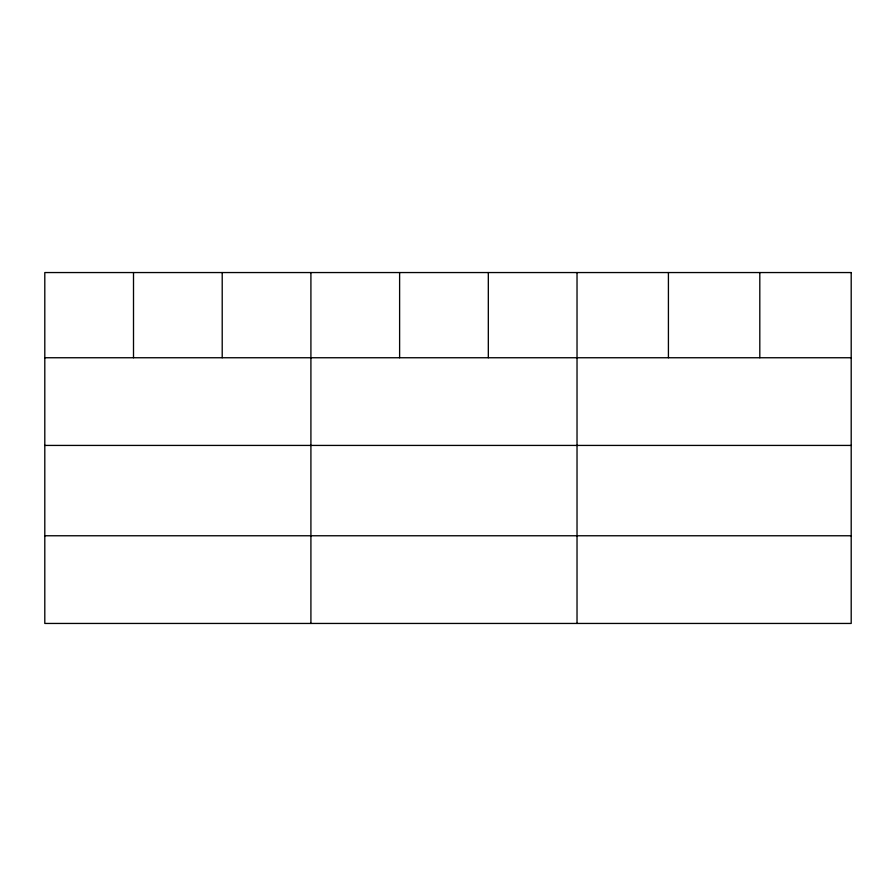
<?xml version="1.0" encoding="UTF-8"?>
<svg xmlns="http://www.w3.org/2000/svg" width="896" height="896" viewBox="0 0 896 896"><rect width="100%" height="100%" fill="white"/><g stroke="black" fill="none" stroke-linecap="round" stroke-linejoin="round"><path stroke-width="1.34" d="M44.8 357.75L851.2 357.75M44.8 445.424L851.2 445.424M44.8 535.763L851.2 535.763M759.808 272.552L759.808 357.75M668.416 272.552L668.416 357.75M577.024 272.552L577.024 623.448M488.32 272.552L488.32 357.75M399.616 272.552L399.616 357.75M310.912 272.552L310.912 623.448M222.208 272.552L222.208 357.75M133.504 272.552L133.504 357.75M851.2 272.552L44.8 272.552L44.8 623.448L851.2 623.448L851.2 272.552"/></g></svg>
